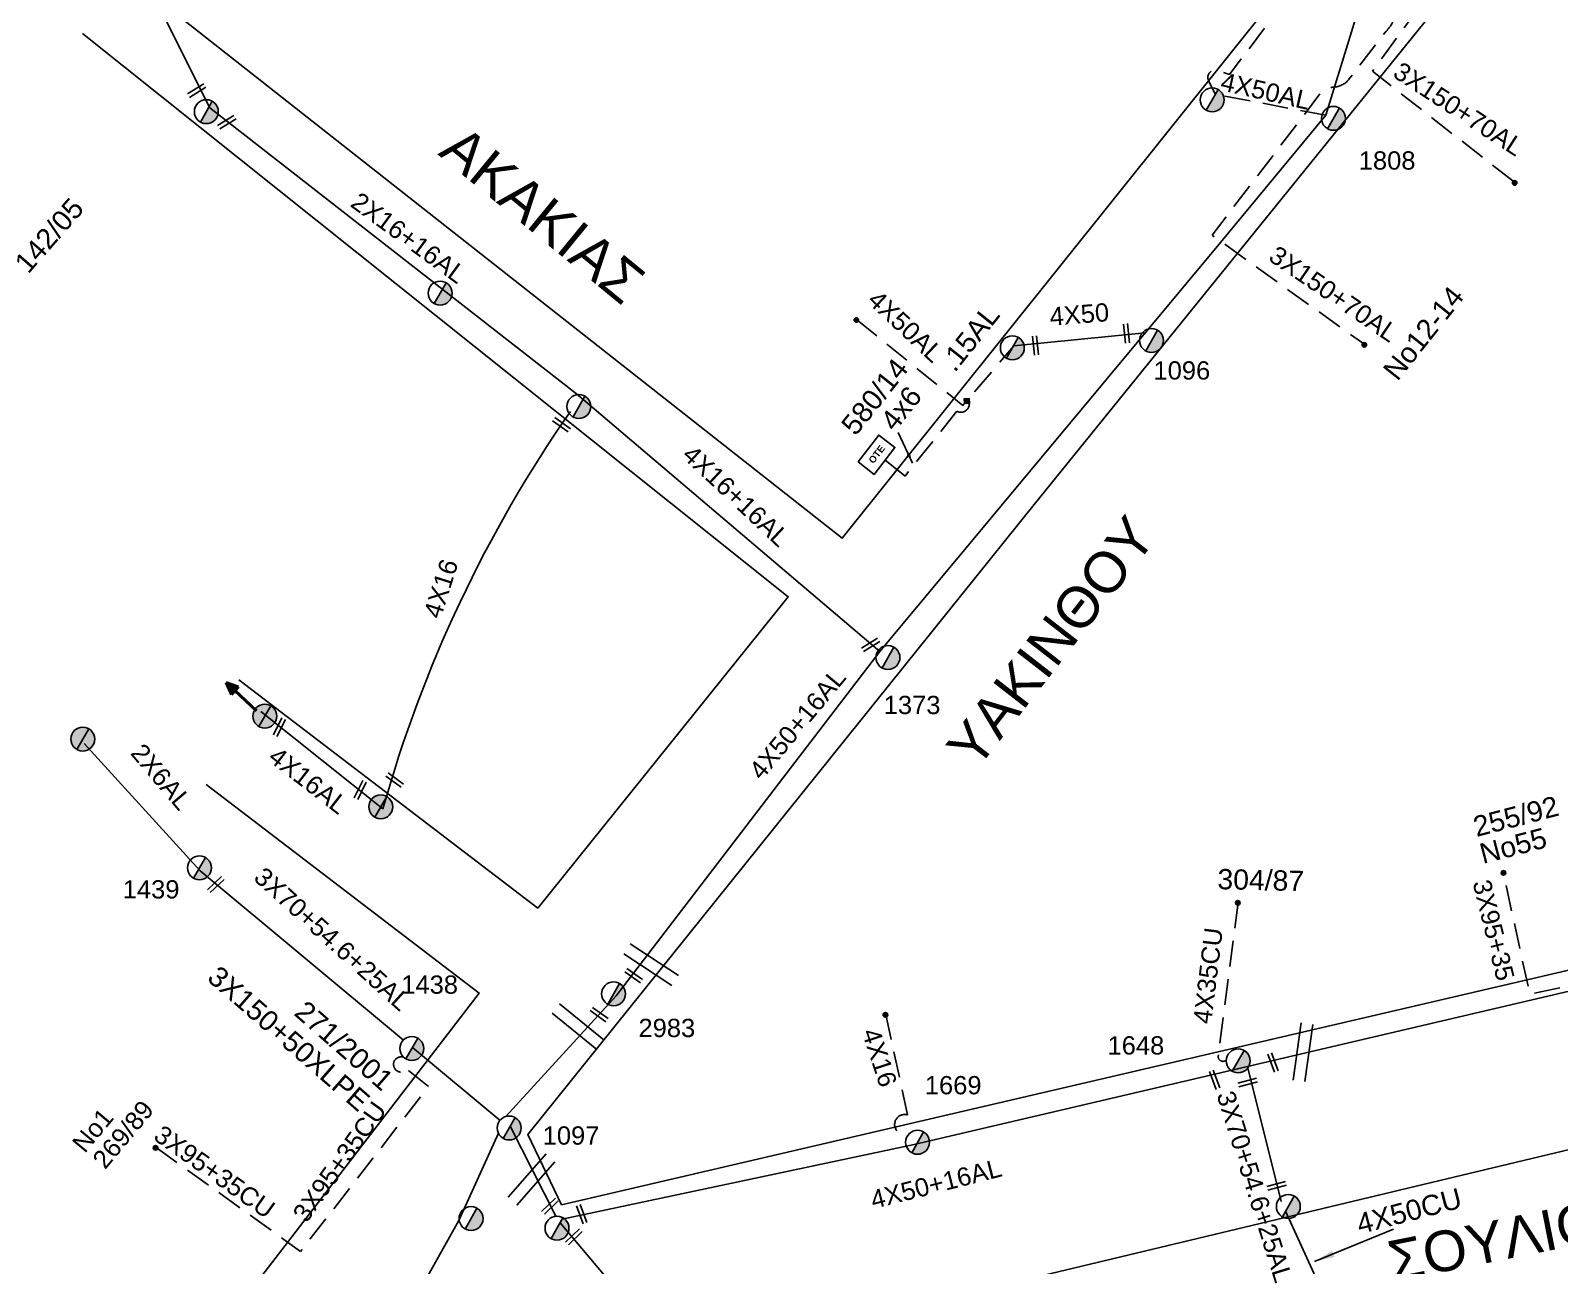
# Model space of a CAD drawing. Header units: millimetres. Extents: x 5010 to 7184, y -101 to 935.
# Drawn here: x 6385.2 to 6535.9, y 583 to 704.7 of the extents above; entities that cross this region are included whole.
import ezdxf
from ezdxf.enums import TextEntityAlignment as Align

# ---------------------------------------------------------------- set-up
doc = ezdxf.new("R2010")
doc.units = ezdxf.units.MM
doc.linetypes.add('DASHED', pattern=[19.05, 12.7, -6.35])
for name, color, linetype in [('Pillar OTE', 7, 'Continuous'), ('Γέφυρες Εναερίου Δικτύου', 7, 'Continuous'), ('Γυμνά εναέρια ΧΤ (3Φ)   4x16AL', 7, 'Continuous'), ('Γυμνά εναέρια ΧΤ (3Φ)   4x35CU', 7, 'Continuous'), ('Γυμνά εναέρια ΧΤ (3Φ)   4x50AL', 7, 'Continuous'), ('Γυμνά εναέρια ΧΤ και ΦΟΠ (1Φ)   2x16+16AL', 7, 'Continuous'), ('Γυμνά εναέρια ΧΤ και ΦΟΠ (3Φ)   4x16+16AL', 7, 'Continuous'), ('Γυμνά εναέρια ΧΤ και ΦΟΠ (3Φ)   4x50+16AL', 7, 'Continuous'), ('Εναέρια παροχή ΧΤ 4x16', 7, 'SYN_LINE'), ('Επίτονοι', 7, 'Continuous'), ('Επιγραφές - Σχήματα', 7, 'Continuous'), ('Καλώδια ΧΤ   2x6AL', 7, 'DASHED'), ('Καλώδια ΧΤ   3x150+70AL', 7, 'DASHED'), ('Καλώδια ΧΤ   3x150AL+50XLPE', 7, 'DASHED'), ('Καλώδια ΧΤ   3x95+35CU', 7, 'DASHED'), ('Καλώδια ΧΤ   4x50AL', 7, 'DASHED'), ('Μηχανική τομή', 7, 'Continuous'), ('Στύλος Ξύλινος', 7, 'Continuous'), ('Στύλος Ξύλινος @ 1', 7, 'Continuous'), ('Στύλος ΦΜ', 7, 'Continuous'), ('Στύλος ΦΜ @ 1', 7, 'Continuous'), ('Συνδέσεις', 7, 'Continuous'), ('Συνεστραμμένα ΧΤ   3x70+54.6+25AL', 7, 'SYN_LINE'), ('Τομή', 7, 'Continuous'), ('Υπόβαθρο ΔΕΗ', 7, 'Continuous'), ('Υπόγεια Καλώδια Δικτύου ΧΤ   .15', 7, 'DASHED'), ('Υπόγεια καλώδια Παροχών ΧΤ   4x6', 7, 'DASHED')]:
    doc.layers.add(name, color=color, linetype=linetype)
doc.styles.get("Standard").update_dxf_attribs({"font": 'arial.ttf'})
doc.linetypes.add('SYN_LINE', pattern='A,0.5,-0.0001,["/\\/\\/\\/",Standard,S=0.1,R=0,X=0,Y=-0.05],-0.25', length=0.7501)
doc.dimstyles.new('ISO-25', dxfattribs={"dimtxt": 2.5, "dimasz": 2.5, "dimexe": 1.25, "dimexo": 0.625, "dimtad": 1, "dimtxsty": 'Standard', "dimcen": 2.5, "dimaunit": 2, "dimazin": 0, "dimtfac": 1, "dimtmove": 0, "dimatfit": 3, "dimfxl": 1, "dimarcsym": 0})

# ---------------------------------------------------------------- blocks, each defined once
blk = doc.blocks.new('ΥΠΑΡΧΩΝ ΤΣΙΜΕΝΤΕΝΙΟΣ ΣΤΥΛΟΣ')
at = {"layer": 'Στύλος ΦΜ'}
blk.add_hatch(color=256, dxfattribs=at).paths.add_polyline_path([(-1.29, -2.28, 0.574793), (2.62, 0, 0.268822), (1.3, 2.27)])
blk.add_line((-1.29, -2.28), (1.3, 2.27), dxfattribs=at)
blk.add_circle((0, 0), 2.62, dxfattribs=at)
at = {"layer": 'Στύλος ΦΜ', "flags": 4}
for tag, p in [('ΑΡΙΘΜΟΣ', (-4.68, 8.05)), ('ΤΥΠΟΣ', (-4.91, 3.03))]:
    blk.add_attdef(tag, p, '', height=4, dxfattribs=at)
blk = doc.blocks.new('ΤΟΜΗ')
at = {"layer": 'Τομή', "ltscale": 40}
for p, q in [((-5.68, 0), (5.68, 0)), ((5.68, -2.33), (-5.68, -2.33))]:
    blk.add_line(p, q, dxfattribs=at)
blk = doc.blocks.new('ΕΠΙΤΟΝΟΣ')
at = {"layer": 'Επίτονοι', "lineweight": 40, "ltscale": 40}
blk.add_hatch(color=256, dxfattribs=at).paths.add_polyline_path([(-1.13, 6.47), (0, 9.1), (1.13, 6.47)])
for p, q in [((-1.13, 6.47), (0, 9.1)), ((0, 9.1), (1.13, 6.47)), ((1.13, 6.47), (-1.13, 6.47)), ((-1.13, 6.47), (0, 6.47)), ((0, 6.47), (0, 0))]:
    blk.add_line(p, q, dxfattribs=at)
blk = doc.blocks.new('ΥΠΑΡΧΩΝ ΞΥΛΙΝΟΣ ΣΤΥΛΟΣ')
at = {"layer": 'Στύλος Ξύλινος'}
h = blk.add_hatch(color=7, dxfattribs=at)
h.paths.add_polyline_path([(-2.62, 0, 0.270008), (-1.29, -2.28), (1.3, 2.27, 0.576266)])
h.paths.add_polyline_path([(-1.29, -2.28, 0.574793), (2.62, 0, 0.268822), (1.3, 2.27)])
at = {"layer": 'Στύλος Ξύλινος', "color": 7}
blk.add_line((-1.29, -2.28), (1.3, 2.27), dxfattribs=at)
blk.add_circle((0, 0), 2.62, dxfattribs=at)
at = {"layer": 'Στύλος Ξύλινος', "flags": 4}
for tag, p in [('ΑΡΙΘΜΟΣ', (-4.91, 8.6)), ('ΤΥΠΟΣ', (-4.85, 3.39))]:
    blk.add_attdef(tag, p, '', height=4, dxfattribs=at)
blk = doc.blocks.new('A$C6EAE3795')
at = {"layer": 'Στύλος Ξύλινος @ 1', "ltscale": 40, "xscale": 0.4499999999998181, "yscale": 0.4499999999998181, "zscale": 0.4499999999998181}
blk.add_blockref('ΥΠΑΡΧΩΝ ΞΥΛΙΝΟΣ ΣΤΥΛΟΣ', (1.18, 1.18), dxfattribs=at)
blk = doc.blocks.new('ΜΗΧΑΝΙΚΗ ΤΟΜΗ')
at = {"layer": 'Μηχανική τομή', "ltscale": 40}
for p, q in [((-1.89, 0.78), (1.89, 0.78)), ((1.89, 0), (-1.89, 0))]:
    blk.add_line(p, q, dxfattribs=at)
blk = doc.blocks.new('_ΣΥΝΔΕΣΗ')
at = {"layer": 'Συνδέσεις', "linetype": 'SYN_LINE', "ltscale": 40}
blk.add_hatch(color=256, dxfattribs=at).paths.add_polyline_path([(0.5, -0.01, 1), (-0.5, -0.01, 1)])
at = {"layer": 'Συνδέσεις'}
blk.add_circle((0, -0.01), 0.5, dxfattribs=at)
blk = doc.blocks.new('PILLAR ΟΤΕ')
at = {"layer": 'Pillar OTE', "ltscale": 40}
blk.add_lwpolyline([(-3.31, 2.02), (3.39, 2.02), (3.39, -1.99), (-3.31, -1.99)], close=True, dxfattribs=at)
at = {"layer": 'Pillar OTE', "insert": (-1.81, 0.71), "char_height": 1.3575, "width": 109.961, "attachment_point": 1}
blk.add_mtext('{\\fArial|b1|i0|c161|p34;OTE}', dxfattribs=at)
blk = doc.blocks.new('TSONTA XT1')
at = {"ltscale": 40}
h = blk.add_hatch(color=256, dxfattribs=at)
h.dxf.hatch_style = 1
h.paths.add_polyline_path([(595.96, 2487.66), (597.07, 2488.77), (595.96, 2489.87), (594.85, 2488.77)])
blk.add_lwpolyline([(594.85, 2488.77), (595.96, 2489.87), (597.07, 2488.77), (595.96, 2487.66)], close=True, dxfattribs=at)

msp = doc.modelspace()

# ---------------------------------------------------------------- linework, layer by layer
at = {"layer": 'Γέφυρες Εναερίου Δικτύου', "color": 62, "flags": 128}
for points in [[(6442.9, 609.61), (6432.01, 597.68)], [(6431.3, 596.09), (6427.41, 587.48), (6414.9, 565.18), (6399.29, 540.83), (6381.05, 530.32)]]:
    msp.add_lwpolyline(points, dxfattribs=at)
at = {"layer": 'Γέφυρες Εναερίου Δικτύου', "color": 30, "flags": 128}
msp.add_lwpolyline([(6436.97, 587.89), (6432.47, 596.78)], dxfattribs=at)
at = {"layer": 'Γέφυρες Εναερίου Δικτύου', "color": 30, "linetype": 'SYN_LINE', "ltscale": 15, "flags": 128}
msp.add_lwpolyline([(6447.85, 574.81), (6437.38, 587.25)], dxfattribs=at)
at = {"layer": 'Γυμνά εναέρια ΧΤ (3Φ)   4x16AL', "color": 85}
msp.add_line((6419.92, 628.05), (6407.89, 637.62), dxfattribs=at)
at = {"layer": 'Γυμνά εναέρια ΧΤ (3Φ)   4x35CU', "color": 30, "linetype": 'DASHED', "ltscale": 0.2, "flags": 128}
msp.add_lwpolyline([(6504.21, 618.81), (6502.26, 603.79)], dxfattribs=at)
at = {"layer": 'Γυμνά εναέρια ΧΤ (3Φ)   4x35CU', "color": 30, "linetype": 'DASHED', "ltscale": 0.2}
msp.add_arc((6502.71, 603.63), 0.472, 160.9251, 314.1777, dxfattribs=at)
at = {"layer": 'Γυμνά εναέρια ΧΤ (3Φ)   4x50AL', "color": 85, "linetype": 'DASHED', "ltscale": 0.2, "flags": 128}
msp.add_lwpolyline([(6466.61, 676.24), (6477.07, 667.79), (6482.09, 673.67)], dxfattribs=at)
at = {"layer": 'Γυμνά εναέρια ΧΤ (3Φ)   4x50AL', "color": 85, "flags": 128}
msp.add_lwpolyline([(6482.09, 673.67), (6495.05, 674.94)], dxfattribs=at)
at = {"layer": 'Γυμνά εναέρια ΧΤ και ΦΟΠ (1Φ)   2x16+16AL', "color": 85}
msp.add_line((6402.87, 697.12), (6438.99, 668.94), dxfattribs=at)
at = {"layer": 'Γυμνά εναέρια ΧΤ και ΦΟΠ (3Φ)   4x16+16AL', "color": 85, "flags": 128}
msp.add_lwpolyline([(6438.99, 668.94), (6468.88, 643.54)], dxfattribs=at)
at = {"layer": 'Γυμνά εναέρια ΧΤ και ΦΟΠ (3Φ)   4x50+16AL', "color": 85}
msp.add_line((6386.31, 730.19), (6402.87, 697.12), dxfattribs=at)
at = {"layer": 'Γυμνά εναέρια ΧΤ και ΦΟΠ (3Φ)   4x50+16AL', "color": 85, "flags": 128}
msp.add_lwpolyline([(6442.9, 609.61), (6468.88, 643.54), (6502.47, 683.84), (6512.86, 696.39), (6520.44, 721.08)], dxfattribs=at)
at = {"layer": 'Γυμνά εναέρια ΧΤ και ΦΟΠ (3Φ)   4x50+16AL', "color": 5, "flags": 128}
msp.add_lwpolyline([(6538.36, 610.44), (6505.14, 602.66)], dxfattribs=at)
at = {"layer": 'Γυμνά εναέρια ΧΤ και ΦΟΠ (3Φ)   4x50+16AL', "color": 30, "flags": 128}
msp.add_lwpolyline([(6437.57, 587.59), (6472.26, 594.95), (6505.14, 602.66), (6508.44, 589.36)], dxfattribs=at)
at = {"layer": 'Γυμνά εναέρια ΧΤ και ΦΟΠ (3Φ)   4x50+16AL', "color": 30, "linetype": 'SYN_LINE', "ltscale": 15, "flags": 128}
msp.add_lwpolyline([(6508.88, 588.39), (6515.35, 574.25)], dxfattribs=at)
at = {"layer": 'Εναέρια παροχή ΧΤ 4x16', "color": 30, "linetype": 'DASHED', "ltscale": 0.2, "flags": 128}
msp.add_lwpolyline([(6471.63, 597.88), (6469.48, 607.77)], dxfattribs=at)
at = {"layer": 'Εναέρια παροχή ΧΤ 4x16', "color": 85, "linetype": 'Continuous', "ltscale": 20}
msp.add_arc((6545.3, 592.82), 130.24, 145.165, 164.3079, dxfattribs=at)
at = {"layer": 'Εναέρια παροχή ΧΤ 4x16', "color": 30, "linetype": 'DASHED', "ltscale": 0.2}
msp.add_arc((6471.34, 596.93), 0.991, 72.9318, 302.2951, dxfattribs=at)
at = {"layer": 'Καλώδια ΧΤ   2x6AL', "color": 62, "linetype": 'SYN_LINE', "ltscale": 20, "flags": 128}
msp.add_lwpolyline([(6401.9, 621.93), (6390.46, 634.47)], dxfattribs=at)
at = {"layer": 'Καλώδια ΧΤ   3x150+70AL', "color": 85, "linetype": 'DASHED', "ltscale": 0.2, "flags": 128}
msp.add_lwpolyline([(6520.91, 721.58), (6522.11, 719.26), (6528.39, 714.82), (6523.47, 708.94, 0.410463), (6519.71, 706.42, -0.154943), (6518.69, 704.57), (6515.16, 699.98, -0.208704), (6513.72, 699.18, 0.101426), (6512.51, 698.81), (6501.64, 684.57), (6516.68, 673.79)], format="xyb", dxfattribs=at)
at = {"layer": 'Καλώδια ΧΤ   3x150+70AL', "color": 27, "linetype": 'DASHED', "ltscale": 0.2, "flags": 128}
msp.add_lwpolyline([(6522.06, 707.08), (6517.45, 700.73), (6531.51, 689.74)], dxfattribs=at)
at = {"layer": 'Καλώδια ΧΤ   3x95+35CU', "color": 85, "linetype": 'DASHED', "ltscale": 0.2, "flags": 128}
msp.add_lwpolyline([(6501.94, 698.46), (6501.29, 699.82, -0.62804), (6502.09, 700.82), (6503.35, 700.41), (6506.8, 704.97), (6495.27, 712.92)], format="xyb", dxfattribs=at)
at = {"layer": 'Καλώδια ΧΤ   3x95+35CU', "color": 5, "linetype": 'DASHED', "ltscale": 0.2, "flags": 128}
msp.add_lwpolyline([(6535.91, 610.39), (6532.94, 609.79), (6530.35, 621.73)], dxfattribs=at)
at = {"layer": 'Καλώδια ΧΤ   3x95+35CU', "color": 62, "linetype": 'DASHED', "ltscale": 0.2, "flags": 128}
for points in [[(6424.41, 600.67), (6422.29, 602.36)], [(6397.55, 594.66), (6411.8, 584.43), (6424.41, 600.67)]]:
    msp.add_lwpolyline(points, dxfattribs=at)
at = {"layer": 'Καλώδια ΧΤ   3x95+35CU', "color": 62, "linetype": 'DASHED', "ltscale": 0.2}
msp.add_arc((6421.72, 602.85), 0.757, 73.2236, 319.0216, dxfattribs=at)
at = {"layer": 'Καλώδια ΧΤ   4x50AL', "color": 85, "ltscale": 0.2, "flags": 128}
msp.add_lwpolyline([(6512.86, 696.39), (6501.94, 698.46)], dxfattribs=at)
at = {"layer": 'Συνεστραμμένα ΧΤ   3x70+54.6+25AL', "color": 62, "linetype": 'SYN_LINE', "ltscale": 20, "flags": 128}
msp.add_lwpolyline([(6421.93, 605.26), (6401.9, 621.93)], dxfattribs=at)
at = {"layer": 'Συνεστραμμένα ΧΤ   3x70+54.6+25AL', "color": 62, "linetype": 'SYN_LINE', "ltscale": 10, "flags": 128}
msp.add_lwpolyline([(6431.46, 597.34), (6422.82, 604.53)], dxfattribs=at)
at = {"layer": 'Υπόβαθρο ΔΕΗ', "flags": 128}
for points in [[(6402.48, 630.43), (6429.4, 609.88), (6382.52, 548.91), (6312.87, 581.06), (6279.38, 603.09), (6293.9, 622.55), (6341.91, 668.41), (6397.15, 724.26), (6444.92, 771.67)], [(6402.48, 630.43), (6429.4, 609.88), (6382.52, 548.91), (6312.87, 581.06), (6279.38, 603.09), (6293.9, 622.55), (6341.91, 668.41), (6397.15, 724.26), (6444.92, 771.67)], [(6444.92, 771.67), (6518.85, 721.76), (6465.18, 654.71), (6393.34, 711.3)], [(6444.92, 771.67), (6518.85, 721.76), (6465.18, 654.71), (6393.34, 711.3)], [(6530.33, 715.15), (6615.24, 656.94), (6628.66, 640.25), (6625.04, 632.72), (6437.52, 589.03), (6434.2, 595.96), (6484.11, 658.05), (6530.33, 715.15)], [(6530.33, 715.15), (6615.24, 656.94), (6628.66, 640.25), (6625.04, 632.72), (6437.52, 589.03), (6434.2, 595.96), (6484.11, 658.05), (6530.33, 715.15)], [(6390.3, 704.44), (6459.87, 648.94), (6435.17, 618.27), (6405.7, 640.77)], [(6390.3, 704.44), (6459.87, 648.94), (6435.17, 618.27), (6405.7, 640.77)], [(6418.28, 565.81), (6400.76, 540.88), (6448.03, 517.96), (6493.36, 497.04), (6569.25, 513.32), (6636.98, 526.54), (6686.64, 537.5), (6667.85, 616.41), (6657.74, 623.74), (6559.1, 599.8), (6473.57, 579.32), (6418.28, 565.81)], [(6418.28, 565.81), (6400.76, 540.88), (6448.03, 517.96), (6493.36, 497.04), (6569.25, 513.32), (6636.98, 526.54), (6686.64, 537.5), (6667.85, 616.41), (6657.74, 623.74), (6559.1, 599.8), (6473.57, 579.32), (6418.28, 565.81)]]:
    msp.add_lwpolyline(points, dxfattribs=at)
at = {"layer": 'Υπόγεια καλώδια Παροχών ΧΤ   4x6', "color": 85, "linetype": 'DASHED', "ltscale": 0.2}
msp.add_lwpolyline([(6477.71, 668.01, -0.581739), (6476.48, 667.22), (6471.37, 660.84), (6469.38, 662.43)], format="xyb", dxfattribs=at)

# ---------------------------------------------------------------- block references
at = {"layer": 'Pillar OTE', "xscale": 0.4999999999999999, "yscale": 0.4999999999999999, "zscale": 0.4999999999999999, "rotation": 52.35103268607254}
msp.add_blockref('PILLAR ΟΤΕ', (6468.55, 662.92), dxfattribs=at)
at = {"layer": 'Επίτονοι', "xscale": 0.4499999999997653, "yscale": 0.4499999999997653, "zscale": 0.4499999999997653, "rotation": 47.14915175598789}
msp.add_blockref('ΕΠΙΤΟΝΟΣ', (6407.46, 637.71), dxfattribs=at)
msp.add_blockref('ΕΠΙΤΟΝΟΣ', (6407.46, 637.71), dxfattribs=at)
at = {"layer": 'Επιγραφές - Σχήματα', "linetype": 'DASHED', "ltscale": 0.2}
msp.add_blockref('A$C6EAE3795', (6407.1, 636), dxfattribs=at)
at = {"layer": 'Μηχανική τομή'}
for p, xscale, yscale, zscale, rotation in [((6401.45, 698.99), 0.5000000000003321, 0.5000000000003321, 0.5000000000003321, 211.7123753503166), ((6404.43, 695.89), 0.5000000000003321, 0.5000000000003321, 0.5000000000003321, 211.7123753503166), ((6493, 674.88), 0.5000000000004097, 0.5000000000004097, 0.5000000000004097, 276.3552894696551), ((6484.04, 673.69), 0.5000000000004097, 0.5000000000004097, 0.5000000000004097, 276.3552894696551), ((6437.63, 666.06), 0.5000000000002508, 0.5000000000002508, 0.5000000000002508, 144.2015784593448), ((6467.87, 644.38), 0.5000000000003321, 0.5000000000003321, 0.5000000000003321, 211.7123753503166), ((6409.54, 636.18), 0.5000000000000996, 0.5000000000000996, 0.5000000000000996, 243.6684090148206), ((6421.19, 631.04), 0.5000000000002508, 0.5000000000002508, 0.5000000000002508, 144.2015784593448), ((6417.51, 629.99), 0.5000000000000996, 0.5000000000000996, 0.5000000000000996, 243.6684090148206), ((6403.31, 620.72), 0.5000000000002163, 0.5000000000002163, 0.5000000000002163, 223.9352018776586), ((6444.74, 611.77), 0.5000000000002675, 0.5000000000002675, 0.5000000000002675, 144.9209365044069), ((6441.33, 607.93), 0.5000000000002675, 0.5000000000002675, 0.5000000000002675, 144.9209365044069), ((6507.82, 603.12), 0.5000000000002884, 0.5000000000002884, 0.5000000000002884, 110.856601075024), ((6502.07, 601.42), 0.5000000000002884, 0.5000000000002884, 0.5000000000002884, 110.856601075024), ((6505.1, 601.26), 0.5000000000002712, 0.5000000000002712, 0.5000000000002712, 194.9475264165217), ((6507.95, 591.08), 0.5000000000002712, 0.5000000000002712, 0.5000000000002712, 194.9475264165217), ((6436.24, 589.02), 0.5000000000002163, 0.5000000000002163, 0.5000000000002163, 223.9352018776586), ((6439.68, 588.17), 0.5000000000002884, 0.5000000000002884, 0.5000000000002884, 110.856601075024), ((6438.6, 586), 0.5000000000002163, 0.5000000000002163, 0.5000000000002163, 223.9352018776586)]:
    msp.add_blockref('ΜΗΧΑΝΙΚΗ ΤΟΜΗ', p, dxfattribs=dict(at, xscale=xscale, yscale=yscale, zscale=zscale, rotation=rotation))
at = {"layer": 'Στύλος Ξύλινος @ 1', "ltscale": 40, "xscale": 0.4499999999998181, "yscale": 0.4499999999998181, "zscale": 0.4499999999998181}
for p in [(6390.33, 634.92), (6419.7, 628.24)]:
    msp.add_blockref('ΥΠΑΡΧΩΝ ΞΥΛΙΝΟΣ ΣΤΥΛΟΣ', p, dxfattribs=at)
at = {"layer": 'Στύλος ΦΜ @ 1', "ltscale": 40, "xscale": 0.4499999999998181, "yscale": 0.4499999999998181, "zscale": 0.4499999999998181}
for p in [(6402.51, 696.75), (6402.51, 696.75), (6501.64, 697.91), (6501.64, 697.91), (6425.55, 678.87), (6425.55, 678.87), (6481.95, 673.48), (6481.95, 673.48), (6439.23, 667.69), (6439.23, 667.69), (6509.15, 588.86), (6509.15, 588.86), (6428.6, 587.66), (6428.6, 587.66), (6437.07, 586.71), (6437.07, 586.71)]:
    msp.add_blockref('ΥΠΑΡΧΩΝ ΤΣΙΜΕΝΤΕΝΙΟΣ ΣΤΥΛΟΣ', p, dxfattribs=at)
at = {"layer": 'Στύλος ΦΜ @ 1', "ltscale": 40}
ref = msp.add_blockref('ΥΠΑΡΧΩΝ ΤΣΙΜΕΝΤΕΝΙΟΣ ΣΤΥΛΟΣ', (6513.6, 696.09), dxfattribs=dict(at, xscale=0.4499999999998181, yscale=0.4499999999998181, zscale=0.4499999999998181))
ref.add_attrib('ΤΥΠΟΣ', '1808', (6516.09, 691.04), dxfattribs={"layer": 'Στύλος ΦΜ', "height": 1.8, "flags": 4})
ref = msp.add_blockref('ΥΠΑΡΧΩΝ ΤΣΙΜΕΝΤΕΝΙΟΣ ΣΤΥΛΟΣ', (6495.67, 674.2), dxfattribs=dict(at, xscale=0.4499999999998181, yscale=0.4499999999998181, zscale=0.4499999999998181))
ref.add_attrib('ΤΥΠΟΣ', '1096', (6495.86, 670.35), dxfattribs={"layer": 'Στύλος ΦΜ', "height": 1.8, "flags": 4})
ref = msp.add_blockref('ΥΠΑΡΧΩΝ ΤΣΙΜΕΝΤΕΝΙΟΣ ΣΤΥΛΟΣ', (6469.69, 642.95), dxfattribs=dict(at, xscale=0.4499999999998181, yscale=0.4499999999998181, zscale=0.4499999999998181))
ref.add_attrib('ΤΥΠΟΣ', '1373', (6469.27, 637.38), dxfattribs={"layer": 'Στύλος ΦΜ', "height": 1.8, "flags": 4})
ref = msp.add_blockref('ΥΠΑΡΧΩΝ ΤΣΙΜΕΝΤΕΝΙΟΣ ΣΤΥΛΟΣ', (6401.83, 622.23), dxfattribs=dict(at, xscale=0.4499999999998181, yscale=0.4499999999998181, zscale=0.4499999999998181))
ref.add_attrib('ΤΥΠΟΣ', '1439', (6394.27, 619.21), dxfattribs={"layer": 'Στύλος ΦΜ', "height": 1.8, "flags": 4})
ref = msp.add_blockref('ΥΠΑΡΧΩΝ ΤΣΙΜΕΝΤΕΝΙΟΣ ΣΤΥΛΟΣ', (6401.83, 622.23), dxfattribs=dict(at, xscale=0.4499999999998181, yscale=0.4499999999998181, zscale=0.4499999999998181))
ref.add_attrib('ΤΥΠΟΣ', '1439', (6394.27, 619.21), dxfattribs={"layer": 'Στύλος ΦΜ', "height": 1.8, "flags": 4})
ref = msp.add_blockref('ΥΠΑΡΧΩΝ ΤΣΙΜΕΝΤΕΝΙΟΣ ΣΤΥΛΟΣ', (6422.76, 604.42), dxfattribs=dict(at, xscale=0.4499999999998181, yscale=0.4499999999998181, zscale=0.4499999999998181))
ref.add_attrib('ΤΥΠΟΣ', '1438', (6421.72, 609.82), dxfattribs={"layer": 'Στύλος ΦΜ', "height": 1.8, "flags": 4})
ref = msp.add_blockref('ΥΠΑΡΧΩΝ ΤΣΙΜΕΝΤΕΝΙΟΣ ΣΤΥΛΟΣ', (6422.76, 604.42), dxfattribs=dict(at, xscale=0.4499999999998181, yscale=0.4499999999998181, zscale=0.4499999999998181))
ref.add_attrib('ΤΥΠΟΣ', '1438', (6421.72, 609.82), dxfattribs={"layer": 'Στύλος ΦΜ', "height": 1.8, "flags": 4})
ref = msp.add_blockref('ΥΠΑΡΧΩΝ ΤΣΙΜΕΝΤΕΝΙΟΣ ΣΤΥΛΟΣ', (6442.65, 609.81), dxfattribs=dict(at, xscale=0.4499999999998181, yscale=0.4499999999998181, zscale=0.4499999999998181))
ref.add_attrib('ΤΥΠΟΣ', '2983', (6445.1, 605.55), dxfattribs={"layer": 'Στύλος ΦΜ', "height": 1.8, "flags": 4})
ref = msp.add_blockref('ΥΠΑΡΧΩΝ ΤΣΙΜΕΝΤΕΝΙΟΣ ΣΤΥΛΟΣ', (6442.65, 609.81), dxfattribs=dict(at, xscale=0.4499999999998181, yscale=0.4499999999998181, zscale=0.4499999999998181))
ref.add_attrib('ΤΥΠΟΣ', '2983', (6445.1, 605.55), dxfattribs={"layer": 'Στύλος ΦΜ', "height": 1.8, "flags": 4})
ref = msp.add_blockref('ΥΠΑΡΧΩΝ ΤΣΙΜΕΝΤΕΝΙΟΣ ΣΤΥΛΟΣ', (6504.21, 603.2), dxfattribs=dict(at, xscale=0.4499999999998181, yscale=0.4499999999998181, zscale=0.4499999999998181))
ref.add_attrib('ΤΥΠΟΣ', '1648', (6491.33, 603.83), dxfattribs={"layer": 'Στύλος ΦΜ', "height": 1.8, "flags": 4})
ref = msp.add_blockref('ΥΠΑΡΧΩΝ ΤΣΙΜΕΝΤΕΝΙΟΣ ΣΤΥΛΟΣ', (6504.21, 603.2), dxfattribs=dict(at, xscale=0.4499999999998181, yscale=0.4499999999998181, zscale=0.4499999999998181))
ref.add_attrib('ΤΥΠΟΣ', '1648', (6491.33, 603.83), dxfattribs={"layer": 'Στύλος ΦΜ', "height": 1.8, "flags": 4})
ref = msp.add_blockref('ΥΠΑΡΧΩΝ ΤΣΙΜΕΝΤΕΝΙΟΣ ΣΤΥΛΟΣ', (6472.61, 595.18), dxfattribs=dict(at, xscale=0.4499999999998181, yscale=0.4499999999998181, zscale=0.4499999999998181))
ref.add_attrib('ΤΥΠΟΣ', '1669', (6473.32, 599.91), dxfattribs={"layer": 'Στύλος ΦΜ', "height": 1.8, "flags": 4})
ref = msp.add_blockref('ΥΠΑΡΧΩΝ ΤΣΙΜΕΝΤΕΝΙΟΣ ΣΤΥΛΟΣ', (6472.61, 595.18), dxfattribs=dict(at, xscale=0.4499999999998181, yscale=0.4499999999998181, zscale=0.4499999999998181))
ref.add_attrib('ΤΥΠΟΣ', '1669', (6473.32, 599.91), dxfattribs={"layer": 'Στύλος ΦΜ', "height": 1.8, "flags": 4})
ref = msp.add_blockref('ΥΠΑΡΧΩΝ ΤΣΙΜΕΝΤΕΝΙΟΣ ΣΤΥΛΟΣ', (6432.36, 596.59), dxfattribs=dict(at, xscale=0.4499999999998181, yscale=0.4499999999998181, zscale=0.4499999999998181))
ref.add_attrib('ΤΥΠΟΣ', '1097', (6435.66, 594.95), dxfattribs={"layer": 'Στύλος ΦΜ', "height": 1.8, "flags": 4})
ref = msp.add_blockref('ΥΠΑΡΧΩΝ ΤΣΙΜΕΝΤΕΝΙΟΣ ΣΤΥΛΟΣ', (6432.36, 596.59), dxfattribs=dict(at, xscale=0.4499999999998181, yscale=0.4499999999998181, zscale=0.4499999999998181))
ref.add_attrib('ΤΥΠΟΣ', '1097', (6435.66, 594.95), dxfattribs={"layer": 'Στύλος ΦΜ', "height": 1.8, "flags": 4})
at = {"layer": 'Συνδέσεις', "xscale": 0.4500000000000455, "yscale": 0.4500000000000455, "zscale": 0.4500000000000455}
for p in [(6531.46, 689.73), (6466.57, 676.22), (6516.64, 673.77), (6530.35, 621.74), (6504.17, 618.79), (6469.44, 607.75), (6397.51, 594.64)]:
    msp.add_blockref('_ΣΥΝΔΕΣΗ', p, dxfattribs=at)
at = {"layer": 'Συνδέσεις', "xscale": 0.3075184835441075, "yscale": 0.3075184835441075, "zscale": 0.3075184835441075, "rotation": 49.48783615568369}
msp.add_blockref('TSONTA XT1', (6940.27, 31.73), dxfattribs=at)
at = {"layer": 'Τομή'}
for p, xscale, yscale, zscale, rotation in [((6446.67, 613.18), 0.5000000000000157, 0.5000000000000157, 0.5000000000000157, 326.6560522045869), ((6446.67, 613.18), 0.5000000000000157, 0.5000000000000157, 0.5000000000000157, 326.6560522045869), ((6439.52, 607.03), 0.5000000000000016, 0.5000000000000016, 0.5000000000000016, 320.9299974327051), ((6439.52, 607.03), 0.5000000000000016, 0.5000000000000016, 0.5000000000000016, 320.9299974327051), ((6510.02, 604.13), 0.5000000000000484, 0.5000000000000484, 0.5000000000000484, 82.20130258952986), ((6510.02, 604.13), 0.5000000000000484, 0.5000000000000484, 0.5000000000000484, 82.20130258952986), ((6434.12, 591.9), 0.5000000000000291, 0.5000000000000291, 0.5000000000000291, 48.718797131588), ((6434.12, 591.9), 0.5000000000000291, 0.5000000000000291, 0.5000000000000291, 48.718797131588)]:
    msp.add_blockref('ΤΟΜΗ', p, dxfattribs=dict(at, xscale=xscale, yscale=yscale, zscale=zscale, rotation=rotation))

# ---------------------------------------------------------------- texts
at = {"layer": 'Γυμνά εναέρια ΧΤ (3Φ)   4x16AL'}
msp.add_text('4X16AL', height=1.8, rotation=322.2324, dxfattribs=at).set_placement((6412.57, 630.84), align=Align.MIDDLE)
at = {"layer": 'Γυμνά εναέρια ΧΤ (3Φ)   4x35CU'}
msp.add_text('4X35CU', height=1.8, rotation=83.0124, dxfattribs=at).set_placement((6501.23, 611.6), align=Align.MIDDLE)
at = {"layer": 'Γυμνά εναέρια ΧΤ (3Φ)   4x50AL'}
for s, rotation, p in [('4X50AL', 316.8513, (6471.44, 675.6)), ('4X50', 4.5704, (6488.55, 676.78))]:
    msp.add_text(s, height=1.8, rotation=rotation, dxfattribs=at).set_placement(p, align=Align.MIDDLE)
at = {"layer": 'Γυμνά εναέρια ΧΤ και ΦΟΠ (1Φ)   2x16+16AL'}
msp.add_text('2X16+16AL', height=1.8, rotation=323.8463, dxfattribs=at).set_placement((6422.46, 684.32), align=Align.MIDDLE)
at = {"layer": 'Γυμνά εναέρια ΧΤ και ΦΟΠ (3Φ)   4x16+16AL'}
msp.add_text('4X16+16AL', height=1.8, rotation=316.8748, dxfattribs=at).set_placement((6454.73, 658.89), align=Align.MIDDLE)
at = {"layer": 'Γυμνά εναέρια ΧΤ και ΦΟΠ (3Φ)   4x50+16AL'}
for rotation, p in [(50.2878, (6460.76, 636.43)), (14.2623, (6474.43, 591.1))]:
    msp.add_text('4X50+16AL', height=1.8, rotation=rotation, dxfattribs=at).set_placement(p, align=Align.MIDDLE)
at = {"layer": 'Εναέρια παροχή ΧΤ 4x16', "ltscale": 20}
for rotation, p in [(72.4308, (6425.62, 649.75)), (287.9851, (6468.87, 603.53))]:
    msp.add_text('4X16', height=1.8, rotation=rotation, dxfattribs=at).set_placement(p, align=Align.MIDDLE)
at = {"layer": 'Επιγραφές - Σχήματα', "linetype": 'DASHED', "ltscale": 0.2, "attachment_point": 1}
for s, insert, char_height, width, rotation in [('ΑΚΑΚΙΑΣ', (6427.8, 695.65), 4, 48.5909, 320.6441), ('142/05', (6383.45, 682), 2, 17.7581, 48.8754), ('Νο12-14', (6518.34, 671.36), 2, 17.7581, 51.4278), ('580/14', (6464.93, 665.95), 2, 17.7581, 51.4278), ('4x6', (6468.79, 666.38), 2, 17.7581, 51.4278), ('ΥΑΚΙΝΘΟΥ', (6475.24, 634.21), 4, 48.5909, 52.1534), ('255/92', (6527.19, 627.2), 2, 17.7581, 14.6225), ('Νο55', (6527.82, 624.54), 2, 17.7581, 14.6225), ('304/87', (6502.19, 622.13), 2, 17.7581, 358.6144), ('271/2001', (6412.37, 609.3), 2, 17.7581, 318.8754), ('Νο1', (6389.15, 595.17), 1.8, 10.8079, 50.1774), ('269/89', (6391.15, 593.58), 1.8, 10.8079, 50.1774), ('4Χ50CU', (6515.69, 588.05), 2, 17.7581, 14.6225), ('ΣΟΥΛΙΟΥ', (6518.67, 585.35), 4, 48.5909, 11.277)]:
    msp.add_mtext(s, dxfattribs=dict(at, insert=insert, char_height=char_height, width=width, rotation=rotation))
at = {"layer": 'Καλώδια ΧΤ   2x6AL', "ltscale": 0.2}
msp.add_text('2X6AL', height=1.8, rotation=310.2989, dxfattribs=at).set_placement((6398.08, 631.2), align=Align.MIDDLE)
at = {"layer": 'Καλώδια ΧΤ   3x150+70AL', "ltscale": 0.2}
for rotation, p in [(326.8779, (6525.94, 697.02)), (325.6518, (6513.62, 678.79))]:
    msp.add_text('3X150+70AL', height=1.8, rotation=rotation, dxfattribs=at).set_placement(p, align=Align.MIDDLE)
at = {"layer": 'Καλώδια ΧΤ   3x150AL+50XLPE', "linetype": 'DASHED', "ltscale": 0.2, "insert": (6403.79, 612.73), "char_height": 2, "width": 17.7581, "attachment_point": 1, "rotation": 318.8754}
msp.add_mtext('3Χ150+50XLPE', dxfattribs=at)
at = {"layer": 'Καλώδια ΧΤ   3x95+35CU', "ltscale": 0.2}
for s, rotation, p in [('3X95+35', 283.8972, (6529.39, 616.09)), ('3X95+35CU', 54.4365, (6415.64, 593.27)), ('3X95+35CU', 324.7145, (6403.33, 592.28))]:
    msp.add_text(s, height=1.8, rotation=rotation, dxfattribs=at).set_placement(p, align=Align.MIDDLE)
at = {"layer": 'Καλώδια ΧΤ   4x50AL', "ltscale": 0.2}
msp.add_text('4X50AL', height=1.8, rotation=347.2874, dxfattribs=at).set_placement((6506.92, 698.78), align=Align.MIDDLE)
at = {"layer": 'Συνεστραμμένα ΧΤ   3x70+54.6+25AL', "ltscale": 20}
for rotation, p in [(49.6939, (6384.52, 708.12)), (317.938, (6414.93, 615.22)), (287.2812, (6505.83, 590.81))]:
    msp.add_text('3X70+54.6+25AL', height=1.8, rotation=rotation, dxfattribs=at).set_placement(p, align=Align.MIDDLE)
at = {"layer": 'Υπόγεια Καλώδια Δικτύου ΧΤ   .15', "linetype": 'DASHED', "ltscale": 0.2, "insert": (6474.71, 672.23), "char_height": 2, "width": 17.7581, "attachment_point": 1, "rotation": 51.3087}
msp.add_mtext('.15AL', dxfattribs=at)

# ---------------------------------------------------------------- leaders
at = {"layer": 'Επιγραφές - Σχήματα', "ltscale": 40}
for points, override in [([(6472.11, 662.12), (6470.71, 665.14)], {"dimasz": 1, "dimtad": 0}), ([(6511.73, 583.42), (6519.51, 586.62)], {"dimasz": 2, "dimtad": 0})]:
    msp.add_leader(points, dimstyle='ISO-25', override=override, dxfattribs=at)

doc.saveas('drawing.dxf')
